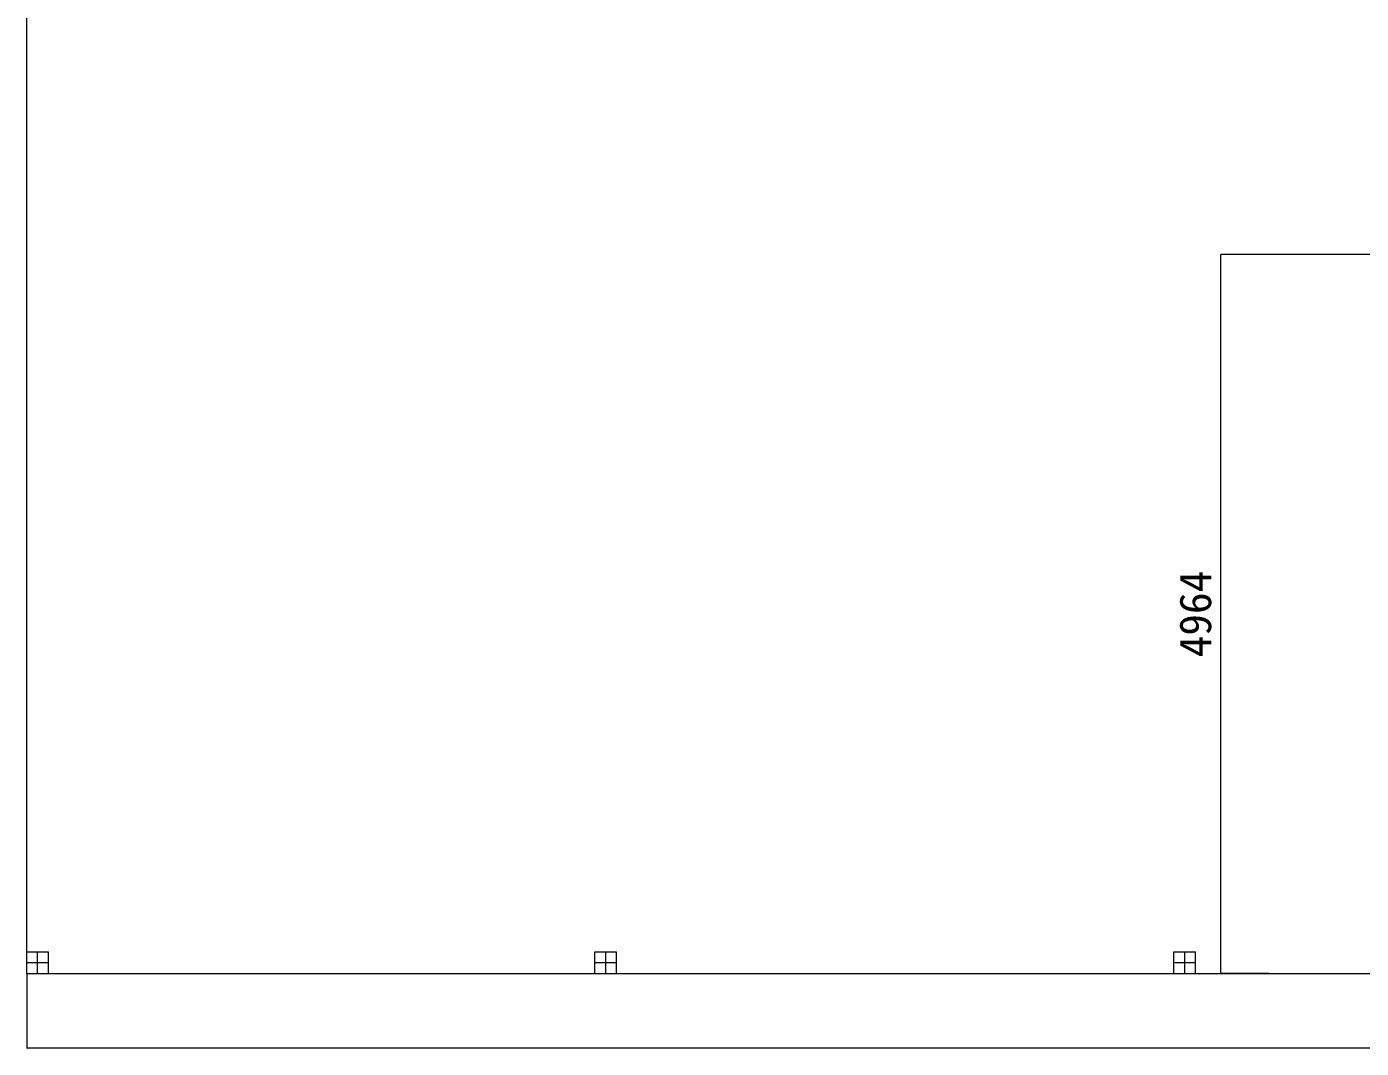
# Model space of a CAD drawing. Units: millimetres, scale not verified. Extents: x -52572 to 20616, y -26431 to 14081.
# Drawn here: x -14361 to -5141, y -25 to 7028 of the extents above; entities that cross this region are included whole.
import ezdxf
from ezdxf.enums import TextEntityAlignment as Align

# ---------------------------------------------------------------- set-up
doc = ezdxf.new("R2010")
doc.units = ezdxf.units.MM
doc.header["$LTSCALE"] = 100
doc.layers.add('F-E_0', color=7, linetype='Continuous', lineweight=18)
doc.styles.add('ＭＳ ゴシック', font='')
doc.styles.get('ＭＳ ゴシック').set_extended_font_data('MS Gothic')

# ---------------------------------------------------------------- blocks, each defined once
blk = doc.blocks.new('_OPEN')
at = {"layer": 'F-E_0'}
blk.add_line((0, 0), (-1, 0), dxfattribs=at)
blk.add_lwpolyline([(-1, 0.17), (0, 0), (-1, -0.17)], dxfattribs=at)

msp = doc.modelspace()

# ---------------------------------------------------------------- linework, layer by layer
at = {"layer": 'F-E_0', "color": 4, "lineweight": 9}
for p, q in [((-14360.6, 492), (-14360.6, 13292)), ((-14360.6, 492), (-14360.6, 892)), ((-14360.6, 642), (-14210.6, 642)), ((-14360.6, 567), (-14210.6, 567)), ((-14285.6, 492), (-14285.6, 642)), ((-14210.6, 492), (-14210.6, 642)), ((-10435.6, 492), (-10435.6, 642)), ((-10435.6, 642), (-10285.6, 642)), ((-10435.6, 567), (-10285.6, 567)), ((-10360.6, 492), (-10360.6, 642)), ((-10285.6, 492), (-10285.6, 642)), ((-6435.6, 492), (-6435.6, 642)), ((-6435.6, 642), (-6285.6, 642)), ((-6435.6, 567), (-6285.6, 567)), ((-6360.6, 492), (-6360.6, 642)), ((-6285.6, 492), (-6285.6, 642)), ((-14360.6, 492), (9639.4, 492))]:
    msp.add_line(p, q, dxfattribs=at)
at = {"layer": 'F-E_0'}
for p, q in [((-1073.5, 5456.4), (-6112.5, 5456.4)), ((-6112, 494.5), (-6112, 5453.9)), ((-14360.6, 491.5), (-14360.6, -24.6)), ((-5779.3, 492), (-6112.5, 492)), ((9636.9, -24.1), (-14358.1, -24.1))]:
    msp.add_line(p, q, dxfattribs=at)

# ---------------------------------------------------------------- block references
at = {"layer": 'F-E_0', "xscale": 2.5, "yscale": 2.5}
for p, rotation in [((-6112, 5456.4), 90), ((-6112, 492), 270), ((-14360.6, -24.1), 180)]:
    msp.add_blockref('_OPEN', p, dxfattribs=dict(at, rotation=rotation))

# ---------------------------------------------------------------- texts
at = {"layer": 'F-E_0', "style": 'ＭＳ ゴシック'}
msp.add_text('4964', height=219.9, rotation=90, dxfattribs=at).set_placement((-6112.5, 2674.2), align=Align.BOTTOM_LEFT)

doc.saveas('drawing.dxf')
